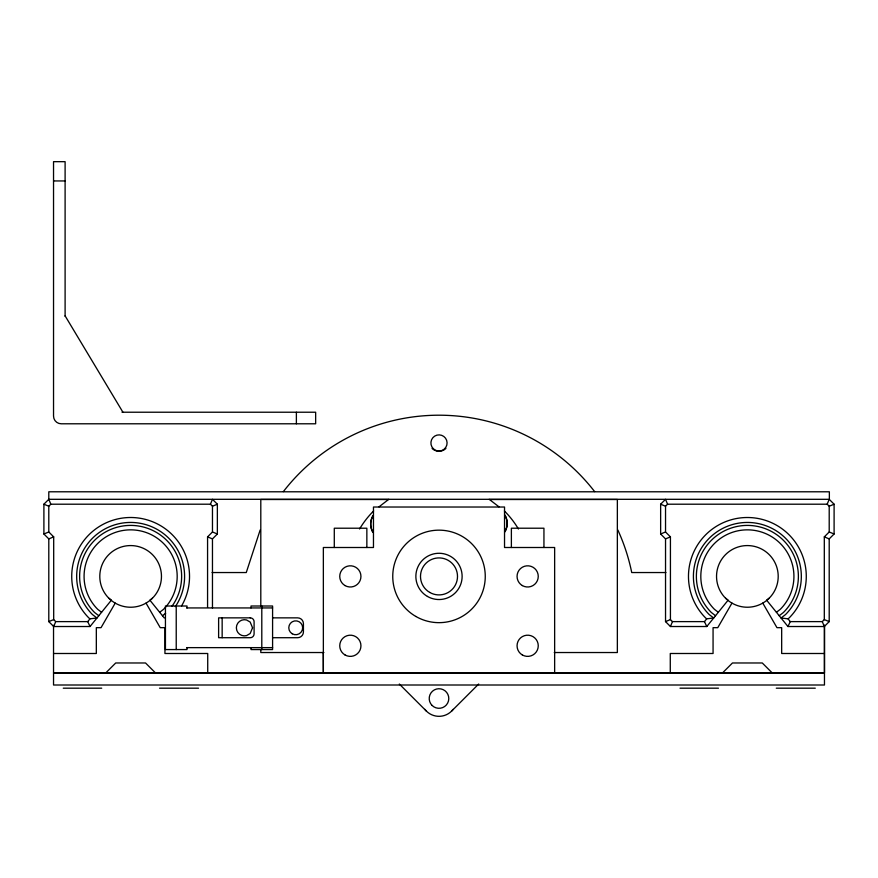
<?xml version="1.0" encoding="UTF-8"?>
<svg xmlns="http://www.w3.org/2000/svg" width="878" height="878" viewBox="0 0 878 878"><rect width="100%" height="100%" fill="white"/><g stroke="black" fill="none" stroke-linecap="round" stroke-linejoin="round"><path stroke-width="1.32" d="M824.464 672.702L824.464 625.334L824.464 672.767L722.956 672.702M260.173 529.961L246.268 572.544L212.092 572.544M207.57 607.389L207.57 536.875L212.465 531.98L212.465 506.233L210.435 504.202L50.825 504.202L48.795 499.308L48.795 491.79L829.359 491.79L829.359 499.308L48.795 499.308L43.9 504.202L43.9 534L48.795 538.894L48.795 621.613L53.69 626.519L55.72 621.613L87.712 621.613L89.984 618.825L96.942 618.002L92.475 614.567A53.964 53.964 0 0 1 90.127 540.749A53.964 53.964 0 0 1 163.648 533.714A53.964 53.964 0 0 1 175.326 606.643M210.435 504.202L212.465 499.308L217.36 504.202L217.36 534L212.465 538.894L212.465 608.059M667.565 504.202L665.535 499.308L660.64 504.202L660.64 534L665.535 538.894L665.535 621.613L670.43 626.519L672.46 621.613L704.452 621.613L706.724 618.825L713.693 618.002L709.215 614.567A53.964 53.964 0 0 1 709.215 538.247A53.964 53.964 0 0 1 785.525 538.247A53.964 53.964 0 0 1 785.525 614.567L781.058 618.002L788.016 618.825L790.288 621.613L822.28 621.613L824.31 619.594L824.31 536.875L829.205 531.98L829.205 506.233L827.175 504.202L667.565 504.202L665.535 506.233L665.535 531.98L670.43 536.875L670.43 619.594L672.46 621.613M827.175 504.202L829.205 499.308L834.1 504.202L834.1 534L829.205 538.894L829.205 621.613L824.31 626.519L787.95 626.519L766.615 600.168L769.172 598.203M787.95 626.519L790.288 621.613M115.216 603.109A30.84 30.84 0 0 1 115.216 549.694A30.84 30.84 0 0 1 161.464 576.407A30.84 30.84 0 0 1 115.216 603.109L101.036 627.671L96.328 627.671L96.328 653.495L53.536 653.495M731.956 603.109A30.84 30.84 0 0 1 731.956 549.694A30.84 30.84 0 0 1 778.204 576.407A30.84 30.84 0 0 1 731.956 603.109L717.776 627.671L713.068 627.671L713.068 653.495L670.276 653.495L670.276 672.767M53.69 626.519L90.05 626.519L111.385 600.168L108.828 598.203M670.43 626.519L706.79 626.519L728.125 600.168L725.568 598.203M55.72 621.613L53.69 619.594L53.69 536.875L48.795 531.98L48.795 506.233L50.825 504.202M105.931 672.767L115.72 662.978L145.539 662.978L155.329 672.767L722.671 672.767L732.461 662.978L762.28 662.978L772.069 672.767M451.599 711.114L478.686 684.028M152.432 598.203L149.875 600.168L164.307 618.002M159.686 612.284L163.549 609.321A46.556 46.556 0 0 0 163.549 543.482A46.556 46.556 0 0 0 97.71 543.482A46.556 46.556 0 0 0 97.71 609.321L101.574 612.284M162.463 615.719L165.635 613.283M379.022 506.815L388.8 499.308M776.426 612.284L780.29 609.321A46.556 46.556 0 0 0 780.29 543.482A46.556 46.556 0 0 0 714.451 543.482A46.556 46.556 0 0 0 714.451 609.321L718.314 612.284M779.203 615.719L783.439 612.471A51.001 51.001 0 0 0 783.439 540.343A51.001 51.001 0 0 0 711.312 540.343A51.001 51.001 0 0 0 711.312 612.471L715.537 615.719M788.016 618.825L789.026 618.057A58.903 58.903 0 0 0 789.026 534.757A58.903 58.903 0 0 0 705.725 534.757A58.903 58.903 0 0 0 705.725 618.057L706.724 618.825M43.9 534L48.795 531.98M48.795 538.894L53.69 536.875M212.465 506.233L217.36 504.202M48.795 621.613L53.69 619.594M660.64 534L665.535 531.98M665.535 538.894L670.43 536.875M829.205 506.233L834.1 504.202M665.535 621.613L670.43 619.594M53.536 180.945L65.104 180.945M122.009 412.221L315.652 412.221L315.652 423.789L61.24 423.789A7.704 7.704 0 0 1 53.536 416.073L53.536 161.673L65.104 161.673L65.104 316.31M388.339 499.505L260.799 499.505L260.799 606.072M489.814 499.505L617.355 499.505L617.355 652.53L554.27 652.53M665.908 572.544L631.732 572.544A196.716 196.716 0 0 0 617.816 529.95M186.652 607.938L272.586 607.938M272.586 617.86L297.642 617.86A5.784 5.784 0 0 1 303.426 623.643L303.426 631.93A5.784 5.784 0 0 1 297.642 637.713L272.586 637.713M186.652 647.635L272.586 647.635M323.883 652.53L260.799 652.53L260.799 649.797M824.464 653.495L781.672 653.495L781.672 627.671L776.964 627.671L762.784 603.109M155.044 672.702L53.536 672.767L53.536 625.334M63.26 688.187L101.716 688.187M159.544 688.187L198.538 688.187M680 688.187L718.456 688.187M776.284 688.187L815.278 688.187M829.205 531.98L834.1 534M824.31 536.875L829.205 538.894M660.64 504.202L665.535 506.233M824.31 619.594L829.205 621.613M212.465 531.98L217.36 534M207.57 536.875L212.465 538.894M43.9 504.202L48.795 506.233M489.2 499.308L498.978 506.815M98.797 615.719L94.561 612.471A51.001 51.001 0 0 1 92.728 542.275A51.001 51.001 0 0 1 162.726 536.765A51.001 51.001 0 0 1 171.89 606.38M89.984 618.825L88.974 618.057A58.903 58.903 0 0 1 85.506 538.543A58.903 58.903 0 0 1 164.416 528.15A58.903 58.903 0 0 1 181.636 605.853M399.314 684.028L426.401 711.114M65.104 315.861L122.92 412.221M146.044 603.109L160.224 627.671L164.932 627.671L164.932 653.495L207.724 653.495L207.724 672.767M704.452 621.613L706.79 626.519M87.712 621.613L90.05 626.519M822.28 621.613L824.31 626.519M554.644 672.767L554.644 547.499L504.532 547.499L504.532 507.023L373.468 507.023L373.468 547.499L323.356 547.499L323.356 672.767L323.291 652.343M543.943 547.499L543.943 528.216L511.38 528.216L511.38 547.499M366.85 547.499L366.85 528.216L334.288 528.216L334.288 547.499M296.38 412.221L296.38 423.789M261.798 606.007L261.798 649.566M251.009 607.938L251.009 606.007L272.586 606.007L272.586 649.566L251.009 649.566L251.009 647.635M222.156 617.86L222.156 637.713M187.014 607.938L187.014 606.007L165.437 606.007L165.437 649.566L187.014 649.566L187.014 647.635M176.226 606.007L176.226 649.566M283.353 491.625A196.716 196.716 0 0 1 594.647 491.625M453.136 709.358A17.823 17.823 0 0 1 424.864 709.358M445.925 448.449A9.79 9.79 0 0 1 432.075 448.449M359.563 528.995A92.508 92.508 0 0 1 373.589 510.985M504.411 510.985A92.508 92.508 0 0 1 518.437 528.995M505.476 516.407A16.386 16.375 0 0 1 504.971 531.848M504.971 515.024A16.386 16.375 0 0 1 504.971 531.409M372.876 532.474A16.386 16.375 0 0 1 372.876 516.099M372.876 532.035A16.386 16.375 0 0 1 372.876 515.66M252.546 627.792L250.175 633.51L246.542 635.606A8.1 8.1 0 0 1 236.358 627.792A8.1 8.1 0 0 1 246.542 619.967L250.175 622.063L252.546 627.792M250.23 617.86L218.622 617.86L218.622 637.713L250.23 637.713A3.852 3.852 0 0 0 254.093 633.861L254.093 621.712A3.852 3.852 0 0 0 250.23 617.86M824.464 672.965L53.536 672.965L53.536 685.005L824.464 685.005L824.464 672.965M433.271 448.691A8.1 8.1 0 0 0 446.814 445.058A8.1 8.1 0 0 0 436.904 435.148A8.1 8.1 0 0 0 433.271 448.691M432.075 705.429A9.79 9.79 0 0 0 448.46 701.039A9.79 9.79 0 0 0 436.465 689.054A9.79 9.79 0 0 0 432.075 705.429M292.253 633.795A6.936 6.936 0 0 0 302.658 627.792A6.936 6.936 0 0 0 292.253 621.778A6.936 6.936 0 0 0 292.253 633.795M345.043 585.582A10.602 10.602 0 0 0 360.946 576.407A10.602 10.602 0 0 0 345.043 567.221A10.602 10.602 0 0 0 345.043 585.582M427.432 596.436A23.124 23.124 0 0 0 462.124 576.407A23.124 23.124 0 0 0 427.432 556.378A23.124 23.124 0 0 0 427.432 596.436M345.043 654.966A10.602 10.602 0 0 0 360.946 645.791A10.602 10.602 0 0 0 345.043 636.605A10.602 10.602 0 0 0 345.043 654.966M415.876 616.466A46.26 46.26 0 0 0 485.26 576.407A46.26 46.26 0 0 0 415.876 536.348A46.26 46.26 0 0 0 415.876 616.466M522.355 654.966A10.602 10.602 0 0 0 538.258 645.791A10.602 10.602 0 0 0 522.355 636.605A10.602 10.602 0 0 0 522.355 654.966M522.355 585.582A10.602 10.602 0 0 0 538.258 576.407A10.602 10.602 0 0 0 522.355 567.221A10.602 10.602 0 0 0 522.355 585.582M429.748 592.43A18.504 18.504 0 0 0 457.504 576.407A18.504 18.504 0 0 0 429.748 560.384A18.504 18.504 0 0 0 429.748 592.43"/></g></svg>
